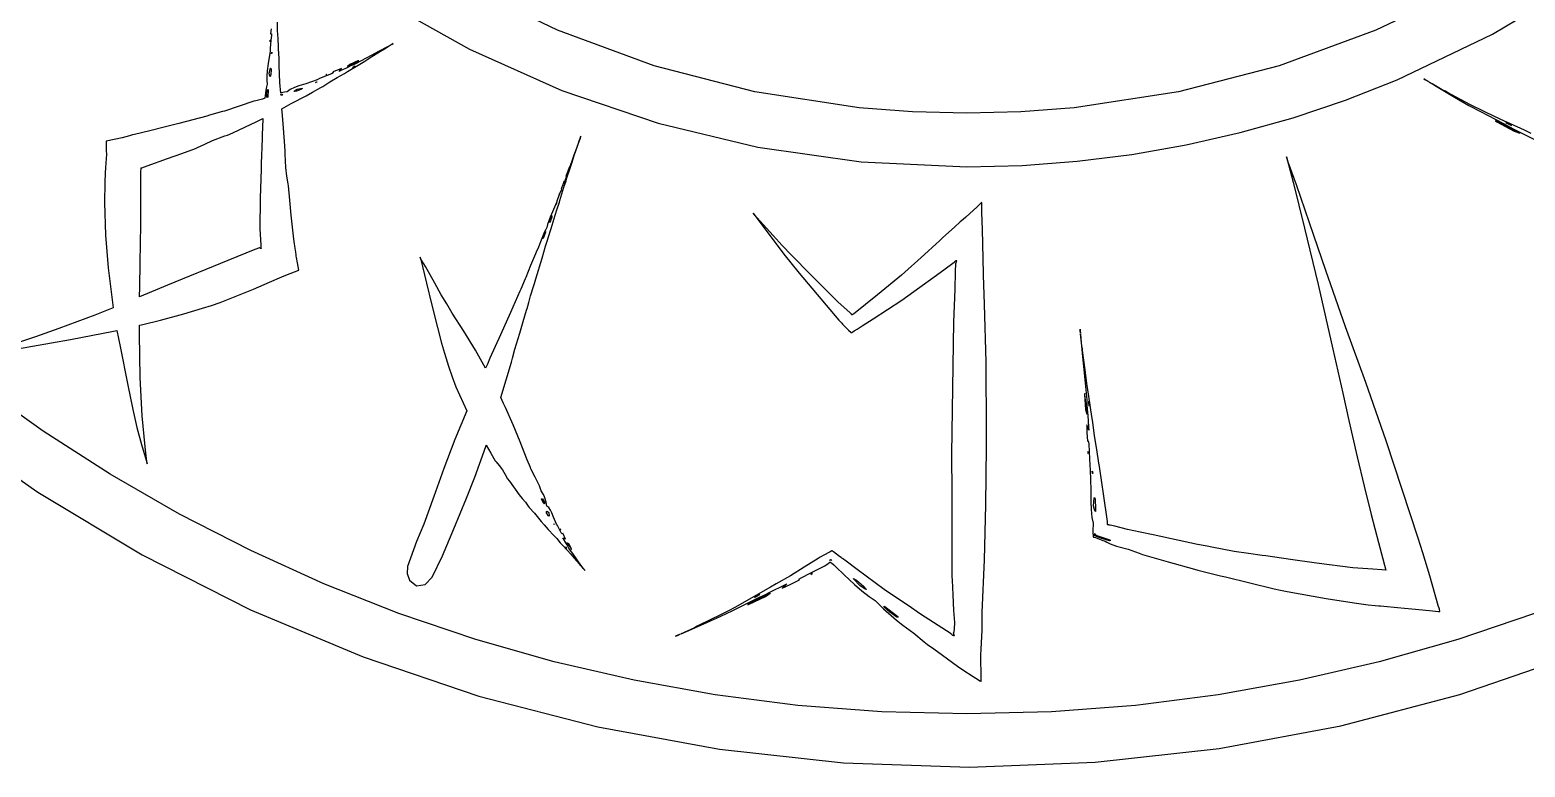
# Model space of a CAD drawing. Extents: x 0 to 792, y 0 to 189.
# Drawn here: x 344 to 426.7, y 0 to 40.8 of the extents above; entities that cross this region are included whole.
import ezdxf

# ---------------------------------------------------------------- set-up
doc = ezdxf.new("R2010")
doc.units = 0

msp = doc.modelspace()

# ---------------------------------------------------------------- linework, layer by layer
at = {"layer": 'Layer 1'}
for p, q in [((373.201909, 40.741836), (368.118768, 43.194168)), ((423.520633, 43.194168), (418.437475, 40.741836)), ((424.890847, 40.527727), (429.82572, 43.485493)), ((363.495937, 42.409344), (368.339676, 39.696246)), ((357.374173, 40.831617), (357.338331, 40.542551)), ((357.338331, 40.542551), (357.38586, 40.553513)), ((357.38586, 40.553513), (357.391445, 40.455429)), ((357.731401, 40.734095), (357.731401, 41.18867)), ((357.753922, 40.283149), (357.731401, 40.734095)), ((378.543026, 38.783181), (373.201909, 40.741836)), ((418.437475, 40.741836), (413.096331, 38.783181)), ((419.613, 38.0066), (424.890847, 40.527727)), ((357.305203, 40.191494), (357.298817, 40.160667)), ((357.298817, 40.160667), (357.299, 40.1296)), ((357.299, 40.1296), (357.309346, 40.170804)), ((357.309346, 40.170804), (357.305203, 40.191494)), ((357.360051, 40.189525), (357.309143, 39.733454)), ((357.309143, 39.733454), (357.309392, 39.583936)), ((357.391445, 40.455429), (357.360051, 40.189525)), ((357.78, 39.82742), (357.753922, 40.283149)), ((357.784885, 39.712838), (357.78, 39.82742)), ((357.808005, 39.184493), (357.784885, 39.712838)), ((363.833361, 39.854898), (363.302, 39.5658)), ((363.55293, 39.670672), (363.629441, 39.7273)), ((363.629441, 39.7273), (363.890316, 39.880445)), ((363.970083, 39.929405), (363.833361, 39.854898)), ((363.890316, 39.880445), (363.970083, 39.929405)), ((364.064, 39.9833), (363.991043, 39.941181)), ((363.991043, 39.941181), (364.056973, 39.978519)), ((364.056973, 39.978519), (364.113064, 40.011243)), ((364.113064, 40.011243), (364.064, 39.9833)), ((364.064, 39.9833), (364.064, 39.9833)), ((368.339676, 39.696246), (373.436266, 37.422572)), ((357.213891, 38.90673), (357.157872, 38.498809)), ((357.309392, 39.583936), (357.213891, 38.90673)), ((357.397003, 39.467232), (357.401518, 39.541084)), ((357.405235, 39.460885), (357.397003, 39.467232)), ((357.401518, 39.541084), (357.410677, 39.535891)), ((357.410677, 39.535891), (357.405235, 39.460885)), ((357.821585, 38.797589), (357.808005, 39.184493)), ((361.598548, 38.736242), (362.005594, 38.946015)), ((361.725, 38.8551), (361.598548, 38.736242)), ((362.168984, 39.048865), (361.725, 38.8551)), ((361.725, 38.8551), (361.725, 38.8551)), ((362.037699, 38.883813), (361.885316, 38.819768)), ((362.005594, 38.946015), (362.174391, 39.028424)), ((362.629276, 39.201728), (362.037699, 38.883813)), ((362.210721, 39.055706), (362.168984, 39.048865)), ((362.174391, 39.028424), (362.210721, 39.055706)), ((362.174665, 38.817163), (362.542084, 39.043914)), ((362.542084, 39.043914), (362.938888, 39.290364)), ((362.930314, 39.363529), (362.629276, 39.201728)), ((363.302, 39.5658), (362.930314, 39.363529)), ((362.938888, 39.290364), (363.499872, 39.635973)), ((363.302, 39.5658), (363.302, 39.5658)), ((363.499872, 39.635973), (363.55293, 39.670672)), ((357.133, 38.232411), (357.128981, 37.969722)), ((357.157872, 38.498809), (357.133, 38.232411)), ((357.271143, 38.3676), (357.343719, 38.644877)), ((357.295414, 38.204233), (357.271143, 38.3676)), ((357.325262, 38.177938), (357.295414, 38.204233)), ((357.35577, 38.303389), (357.325262, 38.177938)), ((357.343719, 38.644877), (357.358677, 38.656744)), ((357.375221, 38.56476), (357.35577, 38.303389)), ((357.358677, 38.656744), (357.376339, 38.607536)), ((357.376, 38.5647), (357.375221, 38.56476)), ((357.376339, 38.607536), (357.376, 38.5647)), ((357.85031, 37.862889), (357.821585, 38.797589)), ((360.048988, 38.078934), (359.915243, 38.00846)), ((360.46607, 38.244525), (360.048988, 38.078934)), ((360.428923, 38.293069), (360.401265, 38.277987)), ((360.401265, 38.277987), (360.44, 38.2873)), ((360.457709, 38.301476), (360.428923, 38.293069)), ((360.44, 38.2873), (360.457709, 38.301476)), ((360.44, 38.2873), (360.44, 38.2873)), ((360.708925, 38.341375), (360.46607, 38.244525)), ((360.625103, 37.887324), (361.02095, 38.129984)), ((360.795152, 38.394952), (360.708925, 38.341375)), ((361.04009, 38.543809), (360.776472, 38.437976)), ((360.776472, 38.437976), (360.795152, 38.394952)), ((361.02095, 38.129984), (361.423235, 38.355993)), ((361.266469, 38.632334), (361.04009, 38.543809)), ((361.129591, 38.472924), (361.266469, 38.632334)), ((361.229461, 38.514634), (361.129591, 38.472924)), ((361.569795, 38.672805), (361.229461, 38.514634)), ((361.423235, 38.355993), (361.587313, 38.456636)), ((361.766182, 38.772951), (361.569795, 38.672805)), ((361.587313, 38.456636), (362.174665, 38.817163)), ((361.885316, 38.819768), (361.766182, 38.772951)), ((361.874721, 38.688789), (361.982727, 38.75646)), ((361.999997, 38.752503), (361.874721, 38.688789)), ((361.982727, 38.75646), (362.023695, 38.769978)), ((362, 38.7525), (361.999997, 38.752503)), ((362.023695, 38.769978), (362, 38.7525)), ((384.112656, 37.347666), (378.543026, 38.783181)), ((413.096331, 38.783181), (407.526663, 37.347666)), ((421.085, 38.0616), (421.187506, 37.999367)), ((421.202836, 37.990878), (421.085, 38.0616)), ((421.085, 38.0616), (421.085, 38.0616)), ((357.081918, 37.434454), (357.016443, 36.993059)), ((357.119349, 37.620323), (357.081918, 37.434454)), ((357.158965, 37.769596), (357.119349, 37.620323)), ((357.128981, 37.969722), (357.158965, 37.769596)), ((357.132886, 37.029755), (357.134297, 37.240516)), ((357.134297, 37.240516), (357.163526, 37.458448)), ((357.163526, 37.458448), (357.195508, 37.482928)), ((357.205987, 37.455316), (357.181899, 37.0497)), ((357.195508, 37.482928), (357.205987, 37.455316)), ((357.905699, 37.269757), (357.85031, 37.862889)), ((357.929882, 37.279564), (357.905699, 37.269757)), ((357.91455, 37.192374), (357.968427, 37.208117)), ((357.920412, 37.143166), (357.91455, 37.192374)), ((358.106488, 37.321189), (357.929882, 37.279564)), ((357.968427, 37.208117), (357.997182, 37.186439)), ((358.250009, 37.345424), (358.106488, 37.321189)), ((358.425421, 37.461982), (358.250009, 37.345424)), ((358.664, 37.572759), (358.425421, 37.461982)), ((358.653492, 37.355493), (358.671193, 37.397118)), ((358.772926, 37.379809), (358.653492, 37.355493)), ((358.909728, 37.665653), (358.664, 37.572759)), ((358.671193, 37.397118), (358.813879, 37.493471)), ((359.012606, 37.476081), (358.772926, 37.379809)), ((358.813879, 37.493471), (359.078485, 37.54367)), ((359.288555, 37.792752), (358.909728, 37.665653)), ((359.051338, 37.493968), (359.012606, 37.476081)), ((359.052, 37.4939), (359.051338, 37.493968)), ((359.092148, 37.53386), (359.052, 37.4939)), ((359.078485, 37.54367), (359.092148, 37.53386)), ((359.915243, 38.00846), (359.288555, 37.792752)), ((359.312114, 37.126622), (359.65599, 37.315872)), ((359.65599, 37.315872), (360.123383, 37.58433)), ((359.891857, 37.883259), (359.823608, 37.853835)), ((359.823608, 37.853835), (359.8277, 37.865123)), ((359.8277, 37.865123), (359.894761, 37.894963)), ((359.892, 37.8832), (359.891857, 37.883259)), ((359.894761, 37.894963), (359.892, 37.8832)), ((360.123383, 37.58433), (360.224599, 37.643264)), ((360.224599, 37.643264), (360.625103, 37.887324)), ((373.436266, 37.422572), (378.759165, 35.612344)), ((389.881335, 36.464752), (384.112656, 37.347666)), ((407.526663, 37.347666), (401.757932, 36.464752)), ((416.764415, 36.886383), (419.613, 38.0066)), ((419.613, 38.0066), (419.613, 38.0066)), ((421.187506, 37.999367), (421.340414, 37.907546)), ((421.340414, 37.907546), (421.202836, 37.990878)), ((421.55506, 37.782444), (421.384409, 37.881024)), ((421.384409, 37.881024), (421.669106, 37.707353)), ((422.109841, 37.459018), (421.55506, 37.782444)), ((421.669106, 37.707353), (422.786306, 37.042842)), ((422.283306, 37.371154), (422.109841, 37.459018)), ((422.400041, 37.308015), (422.283306, 37.371154)), ((423.625931, 36.643176), (422.400041, 37.308015)), ((355.612846, 36.555381), (354.79666, 36.28206)), ((356.419036, 36.819391), (355.612846, 36.555381)), ((356.52932, 36.849803), (356.419036, 36.819391)), ((356.889023, 36.936186), (356.52932, 36.849803)), ((357.016443, 36.993059), (356.889023, 36.936186)), ((357.181899, 37.0497), (357.132886, 37.029755)), ((357.974288, 37.164265), (357.920412, 37.143166)), ((357.964298, 36.404159), (358.473232, 36.687792)), ((357.97482, 36.233539), (357.964298, 36.404159)), ((357.975, 37.1642), (357.974288, 37.164265)), ((357.997182, 37.186439), (357.975, 37.1642)), ((358.473232, 36.687792), (359.312114, 37.126622)), ((392.83111, 36.239727), (389.881335, 36.464752)), ((401.757932, 36.464752), (398.808125, 36.239727)), ((413.86868, 35.912375), (416.764415, 36.886383)), ((422.786306, 37.042842), (423.578534, 36.588103)), ((423.578534, 36.588103), (424.214239, 36.246863)), ((424.49397, 36.213823), (423.625931, 36.643176)), ((352.276381, 35.597519), (351.466235, 35.393599)), ((353.815761, 36.002062), (352.276381, 35.597519)), ((353.965838, 36.054485), (353.815761, 36.002062)), ((354.684697, 36.259971), (353.965838, 36.054485)), ((354.79666, 36.28206), (354.684697, 36.259971)), ((355.250301, 35.083449), (356.580981, 35.702791)), ((356.580981, 35.702791), (356.916896, 35.873163)), ((356.914638, 35.82643), (356.878, 34.9674)), ((356.916896, 35.873163), (356.914638, 35.82643)), ((358.011754, 35.808143), (357.97482, 36.233539)), ((358.127883, 34.361333), (358.011754, 35.808143)), ((378.759165, 35.612344), (384.281831, 34.289581)), ((395.8196, 36.1639), (392.83111, 36.239727)), ((398.808125, 36.239727), (395.8196, 36.1639)), ((410.931442, 35.085715), (413.86868, 35.912375)), ((424.214239, 36.246863), (425.493579, 35.590432)), ((425.305923, 35.824447), (424.49397, 36.213823)), ((425.136, 35.6969), (425.049807, 35.732508)), ((425.049807, 35.732508), (425.128891, 35.677037)), ((425.128891, 35.677037), (426.074267, 35.165752)), ((425.50135, 35.506417), (425.136, 35.6969)), ((425.136, 35.6969), (425.136, 35.6969)), ((426.649043, 35.214252), (425.305923, 35.824447)), ((425.493579, 35.590432), (425.816252, 35.413547)), ((425.6953, 35.58873), (425.611556, 35.638599)), ((425.611556, 35.638599), (425.668001, 35.615519)), ((425.668001, 35.615519), (425.94295, 35.476962)), ((425.696, 35.5887), (425.6953, 35.58873)), ((425.94295, 35.476962), (425.696, 35.5887)), ((349.137271, 34.803187), (348.702725, 34.70601)), ((349.549233, 34.914298), (349.137271, 34.803187)), ((349.65144, 34.942156), (349.549233, 34.914298)), ((349.712445, 34.957983), (349.65144, 34.942156)), ((349.817793, 34.984772), (349.712445, 34.957983)), ((350.65755, 35.195284), (349.817793, 34.984772)), ((351.466235, 35.393599), (350.65755, 35.195284)), ((354.132143, 34.646513), (354.816568, 34.907142)), ((354.816568, 34.907142), (354.960256, 34.954866)), ((354.960256, 34.954866), (355.250301, 35.083449)), ((356.87776, 34.96747), (356.861956, 34.099287)), ((356.878, 34.9674), (356.87776, 34.96747)), ((374.445039, 34.764362), (374.400982, 34.641878)), ((374.419921, 34.691334), (374.445039, 34.764362)), ((374.475196, 34.849909), (374.451991, 34.784134)), ((374.451991, 34.784134), (374.473011, 34.843313)), ((374.473011, 34.843313), (374.491, 34.8945)), ((374.491, 34.8945), (374.475196, 34.849909)), ((374.491, 34.8945), (374.491, 34.8945)), ((407.958346, 34.407543), (410.931442, 35.085715)), ((426.398362, 35.060825), (425.50135, 35.506417)), ((425.816252, 35.413547), (426.066865, 35.274248)), ((426.066865, 35.274248), (426.500587, 35.060355)), ((426.074267, 35.165752), (426.398362, 35.060825)), ((426.500587, 35.060355), (427.24466, 34.685982)), ((427.028197, 35.047673), (426.649043, 35.214252)), ((348.702725, 34.70601), (348.25426, 34.616083)), ((348.25426, 34.616083), (348.254313, 34.560282)), ((348.254313, 34.560282), (348.260214, 34.102493)), ((348.260214, 34.102493), (348.263697, 33.872527)), ((351.63916, 33.649346), (352.439542, 33.930157)), ((352.439542, 33.930157), (353.191311, 34.212297)), ((353.191311, 34.212297), (353.29899, 34.264471)), ((353.29899, 34.264471), (353.69799, 34.448198)), ((353.69799, 34.448198), (354.132143, 34.646513)), ((356.846397, 33.98282), (356.813778, 33.225994)), ((356.861956, 34.099287), (356.846397, 33.98282)), ((358.154722, 34.045727), (358.127883, 34.361333)), ((358.154135, 33.892088), (358.154722, 34.045727)), ((358.188476, 33.1557), (358.154135, 33.892088)), ((374.230558, 34.166283), (374.112567, 33.835101)), ((374.125188, 33.818616), (374.298055, 34.331631)), ((374.400982, 34.641878), (374.230558, 34.166283)), ((374.298055, 34.331631), (374.314345, 34.380921)), ((374.314345, 34.380921), (374.337165, 34.453949)), ((374.337165, 34.453949), (374.419921, 34.691334)), ((384.281831, 34.289581), (389.977723, 33.478306)), ((404.955037, 33.879), (407.958346, 34.407543)), ((348.220478, 33.138868), (348.201286, 32.868762)), ((348.252055, 33.653359), (348.220478, 33.138868)), ((348.263697, 33.872527), (348.252055, 33.653359)), ((350.134583, 33.135667), (350.1346, 33.13648)), ((350.136612, 33.135585), (350.134583, 33.135667)), ((350.1346, 33.138377), (350.134882, 33.13887)), ((350.1346, 33.13648), (350.1346, 33.138377)), ((350.134882, 33.13887), (350.135088, 33.138306)), ((350.135088, 33.138306), (350.136612, 33.135585)), ((350.173745, 33.13269), (350.217896, 33.148777)), ((350.178433, 33.131784), (350.173745, 33.13269)), ((350.177516, 32.892832), (350.178433, 33.131784)), ((350.217896, 33.148777), (350.52602, 33.259473)), ((350.52602, 33.259473), (351.63916, 33.649346)), ((356.817528, 33.066666), (356.757864, 31.458386)), ((356.813778, 33.225994), (356.817528, 33.066666)), ((358.246636, 32.683571), (358.188476, 33.1557)), ((373.858605, 33.186496), (373.712465, 32.800665)), ((373.721526, 32.580015), (373.895341, 33.122539)), ((373.809388, 33.034918), (373.863693, 33.184518)), ((374.01749, 33.568373), (373.832022, 33.040852)), ((373.874028, 33.21955), (373.858605, 33.186496)), ((373.863693, 33.184518), (373.874028, 33.21955)), ((373.895341, 33.122539), (374.005125, 33.456441)), ((374.005125, 33.456441), (374.125188, 33.818616)), ((374.112567, 33.835101), (374.01749, 33.568373)), ((389.977723, 33.478306), (395.8203, 33.20254)), ((395.8203, 33.20254), (398.880369, 33.275358)), ((398.880369, 33.275358), (401.927163, 33.501225)), ((401.927163, 33.501225), (404.955037, 33.879)), ((413.597626, 33.447441), (413.499077, 33.746713)), ((413.499077, 33.746713), (413.612326, 33.333282)), ((414.041525, 32.199691), (413.597626, 33.447441)), ((413.612326, 33.333282), (413.864148, 32.34995)), ((348.176838, 32.326331), (348.164298, 31.233621)), ((348.201286, 32.868762), (348.176838, 32.326331)), ((350.174188, 31.93258), (350.177516, 32.892832)), ((358.30824, 32.254136), (358.246636, 32.683571)), ((358.329226, 32.139893), (358.30824, 32.254136)), ((373.567018, 32.398017), (373.491803, 32.20605)), ((373.539168, 32.249735), (373.567018, 32.398017)), ((373.571706, 32.335291), (373.539168, 32.249735)), ((373.554315, 32.065518), (373.673647, 32.428848)), ((373.680404, 32.632434), (373.571706, 32.335291)), ((373.673647, 32.428848), (373.721526, 32.580015)), ((373.742109, 32.807093), (373.680404, 32.632434)), ((373.681, 32.672), (373.809388, 33.034918)), ((373.712465, 32.800665), (373.681, 32.672)), ((373.681, 32.672), (373.681, 32.672)), ((373.781786, 32.909054), (373.742109, 32.807093)), ((373.832022, 33.040852), (373.781786, 32.909054)), ((373.83686, 32.97374), (373.797564, 32.862053)), ((373.797564, 32.862053), (373.829514, 32.9622)), ((373.829514, 32.9622), (373.843484, 32.996572)), ((373.843484, 32.996572), (373.83686, 32.97374)), ((413.864148, 32.34995), (414.500581, 29.80565)), ((350.173581, 30.965487), (350.174188, 31.93258)), ((356.757864, 31.458386), (356.755586, 29.752916)), ((358.404966, 31.355124), (358.329226, 32.139893)), ((373.315372, 31.698478), (373.17931, 31.347346)), ((373.283197, 31.661866), (373.297, 31.6926)), ((373.291522, 31.686419), (373.283197, 31.661866)), ((373.301516, 31.709745), (373.291522, 31.686419)), ((373.297, 31.6926), (373.301516, 31.709745)), ((373.394862, 31.903797), (373.315372, 31.698478)), ((373.330584, 31.337044), (373.442197, 31.702682)), ((373.419816, 31.982678), (373.394862, 31.903797)), ((373.491803, 32.20605), (373.404918, 31.982347)), ((373.404918, 31.982347), (373.419816, 31.982678)), ((373.442197, 31.702682), (373.554315, 32.065518)), ((415.014062, 29.409521), (414.041525, 32.199691)), ((348.164298, 31.233621), (348.222089, 29.424721)), ((350.175074, 29.991539), (350.173581, 30.965487)), ((358.481166, 30.523949), (358.404966, 31.355124)), ((372.929983, 30.716052), (372.803327, 30.408359)), ((373.139138, 31.229642), (372.929983, 30.716052)), ((373.076291, 30.5198), (373.171986, 30.825514)), ((373.131808, 31.122223), (373.152774, 31.17959)), ((373.132372, 31.115794), (373.131808, 31.122223)), ((373.153875, 31.173821), (373.132372, 31.115794)), ((373.17931, 31.347346), (373.139138, 31.229642)), ((373.152774, 31.17959), (373.153875, 31.173821)), ((373.171986, 30.825514), (373.302178, 31.245635)), ((373.302178, 31.245635), (373.330584, 31.337044)), ((384.217749, 30.399764), (384.013638, 30.641503)), ((384.013638, 30.641503), (384.274964, 30.293434)), ((396.39691, 30.986535), (395.776775, 30.419286)), ((396.550933, 31.12913), (396.39691, 30.986535)), ((396.627774, 31.200428), (396.550933, 31.12913)), ((396.646965, 31.218233), (396.627774, 31.200428)), ((396.649355, 31.220457), (396.646965, 31.218233)), ((396.649654, 31.217243), (396.649355, 31.220457)), ((396.649849, 31.209989), (396.649654, 31.217243)), ((396.650253, 31.195483), (396.649849, 31.209989)), ((396.651847, 31.13721), (396.650253, 31.195483)), ((396.664547, 30.669941), (396.651847, 31.13721)), ((396.689205, 29.729388), (396.664547, 30.669941)), ((350.152316, 28.963289), (350.175074, 29.991539)), ((358.610305, 29.370989), (358.481166, 30.523949)), ((372.605859, 29.843418), (372.552985, 29.735609)), ((372.651015, 30.003486), (372.605859, 29.843418)), ((372.72358, 30.206006), (372.651015, 30.003486)), ((372.690739, 29.266206), (372.843492, 29.784329)), ((372.803327, 30.408359), (372.72358, 30.206006)), ((372.764747, 30.154634), (372.801, 30.2858)), ((372.766694, 30.128836), (372.764747, 30.154634)), ((372.809361, 30.220493), (372.766694, 30.128836)), ((372.801, 30.2858), (372.801354, 30.285855)), ((372.801354, 30.285855), (372.89705, 30.488375)), ((372.884872, 30.420207), (372.809361, 30.220493)), ((372.843492, 29.784329), (373.076291, 30.5198)), ((372.896595, 30.453343), (372.884872, 30.420207)), ((372.904571, 30.494886), (372.896595, 30.453343)), ((372.89705, 30.488375), (372.904571, 30.494886)), ((385.11298, 29.40621), (384.217749, 30.399764)), ((384.274964, 30.293434), (384.892121, 29.452204)), ((395.144758, 29.860362), (394.50316, 29.283881)), ((395.463889, 30.150334), (395.144758, 29.860362)), ((395.620867, 30.286419), (395.463889, 30.150334)), ((395.776775, 30.419286), (395.620867, 30.286419)), ((414.500581, 29.80565), (415.251556, 26.6913)), ((348.222089, 29.424721), (348.358936, 27.609061)), ((350.137993, 27.885659), (350.152316, 28.963289)), ((356.755586, 29.752916), (356.793748, 28.884979)), ((358.653648, 29.051923), (358.610305, 29.370989)), ((358.665919, 28.967519), (358.653648, 29.051923)), ((358.686383, 28.806049), (358.665919, 28.967519)), ((372.255018, 29.059984), (372.146413, 28.763335)), ((372.326728, 29.231428), (372.255018, 29.059984)), ((372.490569, 29.599445), (372.326728, 29.231428)), ((372.388, 29.2546), (372.388218, 29.254715)), ((372.391, 29.228737), (372.388, 29.2546)), ((372.388218, 29.254715), (372.454489, 29.440982)), ((372.401725, 29.243161), (372.391, 29.228737)), ((372.535555, 29.592642), (372.401725, 29.243161)), ((372.454489, 29.440982), (372.522954, 29.602946)), ((372.552985, 29.735609), (372.490569, 29.599445)), ((372.522954, 29.602946), (372.539675, 29.615804)), ((372.539675, 29.615804), (372.535555, 29.592642)), ((372.546639, 28.815503), (372.655512, 29.14364)), ((372.655512, 29.14364), (372.690739, 29.266206)), ((384.892121, 29.452204), (385.712013, 28.362214)), ((385.620802, 28.848029), (385.11298, 29.40621)), ((394.133607, 28.944371), (393.485941, 28.348191)), ((394.293926, 29.093065), (394.133607, 28.944371)), ((394.373826, 29.167414), (394.293926, 29.093065)), ((394.393762, 29.185958), (394.373826, 29.167414)), ((394.422693, 29.212171), (394.393762, 29.185958)), ((394.50316, 29.283881), (394.422693, 29.212171)), ((396.728468, 28.125238), (396.689205, 29.729388)), ((415.679623, 27.459841), (415.014062, 29.409521)), ((355.97264, 28.417137), (354.978005, 28.015479)), ((356.476926, 28.618996), (355.97264, 28.417137)), ((356.729901, 28.715104), (356.476926, 28.618996)), ((356.745725, 28.721031), (356.729901, 28.715104)), ((356.749569, 28.719876), (356.745725, 28.721031)), ((356.753266, 28.715177), (356.749569, 28.719876)), ((356.761109, 28.705864), (356.753266, 28.715177)), ((356.778686, 28.687401), (356.761109, 28.705864)), ((356.793181, 28.675282), (356.778686, 28.687401)), ((356.801456, 28.676849), (356.793181, 28.675282)), ((356.793748, 28.884979), (356.799982, 28.776177)), ((356.799982, 28.776177), (356.801569, 28.748976)), ((356.818702, 28.681054), (356.801456, 28.676849)), ((356.801569, 28.748976), (356.803403, 28.730183)), ((356.803403, 28.730183), (356.807978, 28.725569)), ((356.807978, 28.725569), (356.82643, 28.709084)), ((356.821454, 28.681299), (356.818702, 28.681054)), ((356.828069, 28.693999), (356.821454, 28.681299)), ((356.82643, 28.709084), (356.828069, 28.693999)), ((358.72809, 28.480881), (358.686383, 28.806049)), ((358.747129, 28.33771), (358.72809, 28.480881)), ((358.757083, 28.265744), (358.747129, 28.33771)), ((358.771775, 28.190901), (358.757083, 28.265744)), ((358.828443, 27.890874), (358.771775, 28.190901)), ((365.653665, 28.096451), (365.603358, 28.195692)), ((365.603358, 28.195692), (365.648145, 28.049885)), ((371.981737, 28.393412), (371.717422, 27.742995)), ((372.019622, 28.480946), (371.981737, 28.393412)), ((372.005949, 27.000341), (372.347601, 28.140031)), ((372.146413, 28.763335), (372.019622, 28.480946)), ((372.347601, 28.140031), (372.448089, 28.478632)), ((372.448089, 28.478632), (372.546639, 28.815503)), ((386.140779, 28.313667), (385.620802, 28.848029)), ((385.712013, 28.362214), (386.564041, 27.312444)), ((387.198329, 27.235047), (386.140779, 28.313667)), ((393.485941, 28.348191), (392.210461, 27.204381)), ((396.737174, 27.803451), (396.728468, 28.125238)), ((348.358936, 27.609061), (348.642736, 25.401301)), ((350.104973, 26.552019), (350.137993, 27.885659)), ((354.978005, 28.015479), (351.633985, 26.654719)), ((358.182445, 27.210539), (358.422808, 27.301866)), ((358.422808, 27.301866), (358.90105, 27.485674)), ((358.90105, 27.485674), (358.828443, 27.890874)), ((365.648145, 28.049885), (365.737556, 27.696117)), ((365.898634, 27.693641), (365.653665, 28.096451)), ((365.737556, 27.696117), (365.965893, 26.774098)), ((366.423796, 26.776002), (365.898634, 27.693641)), ((371.717422, 27.742995), (371.454289, 27.087393)), ((386.564041, 27.312444), (388.752411, 24.725284)), ((392.242534, 25.82465), (394.348894, 27.34943)), ((394.348894, 27.34943), (394.977786, 27.81933)), ((394.977786, 27.81933), (395.133468, 27.937034)), ((395.133468, 27.937034), (395.152888, 27.951785)), ((395.152888, 27.951785), (395.156689, 27.955248)), ((395.156689, 27.955248), (395.161905, 27.960523)), ((395.189551, 27.3847), (395.15722, 26.438046)), ((395.161905, 27.960523), (395.172, 27.970827)), ((395.172, 27.970827), (395.207701, 28.008907)), ((395.206262, 27.857986), (395.189551, 27.3847)), ((395.206826, 27.872823), (395.206262, 27.857986)), ((395.207281, 27.875707), (395.206826, 27.872823)), ((395.208127, 27.876449), (395.207281, 27.875707)), ((395.207701, 28.008907), (395.244237, 28.023992)), ((395.209857, 27.878097), (395.208127, 27.876449)), ((395.213393, 27.881642), (395.209857, 27.878097)), ((395.220884, 27.890461), (395.213393, 27.881642)), ((395.263395, 28.005362), (395.220884, 27.890461)), ((395.244237, 28.023992), (395.257784, 28.020117)), ((395.257784, 28.020117), (395.263429, 28.017151)), ((395.265969, 28.0155), (395.263395, 28.005362)), ((395.263429, 28.017151), (395.265969, 28.0155)), ((396.74423, 27.603158), (396.737174, 27.803451)), ((396.757189, 27.20249), (396.74423, 27.603158)), ((416.765923, 24.361231), (415.679623, 27.459841)), ((351.633985, 26.654719), (350.098925, 26.004305)), ((350.098925, 26.004305), (350.104973, 26.552019)), ((356.39033, 26.432936), (357.287051, 26.81415)), ((357.287051, 26.81415), (357.957342, 27.110633)), ((357.957342, 27.110633), (358.182445, 27.210539)), ((365.965893, 26.774098), (366.243015, 25.634238)), ((366.777138, 26.122864), (366.423796, 26.776002)), ((371.413623, 27.002991), (371.172888, 26.442004)), ((371.454289, 27.087393), (371.413623, 27.002991)), ((371.709518, 26.070422), (371.891596, 26.636599)), ((371.891596, 26.636599), (371.932634, 26.753312)), ((371.932634, 26.753312), (372.005949, 27.000341)), ((388.719809, 25.714307), (387.198329, 27.235047)), ((392.210461, 27.204381), (390.896511, 26.122301)), ((396.806666, 25.59965), (396.757189, 27.20249)), ((415.251556, 26.6913), (416.066246, 23.12592)), ((354.066703, 25.536893), (354.558596, 25.707428)), ((354.558596, 25.707428), (355.480923, 26.063835)), ((355.480923, 26.063835), (356.39033, 26.432936)), ((366.243015, 25.634238), (366.558508, 24.326228)), ((367.076979, 25.616445), (366.777138, 26.122864)), ((371.125946, 26.322158), (370.601775, 25.147438)), ((371.172888, 26.442004), (371.125946, 26.322158)), ((371.517748, 25.360905), (371.607972, 25.700745)), ((371.607972, 25.700745), (371.709518, 26.070422)), ((389.351072, 25.145407), (388.719809, 25.714307)), ((390.896511, 26.122301), (389.553261, 25.059431)), ((390.649194, 24.79359), (392.242534, 25.82465)), ((395.15722, 26.438046), (395.090836, 24.619406)), ((347.634636, 25.002118), (345.627436, 24.253451)), ((348.642736, 25.401301), (347.634636, 25.002118)), ((351.259636, 24.72995), (352.549066, 25.074241)), ((352.549066, 25.074241), (353.576306, 25.386796)), ((353.576306, 25.386796), (354.066703, 25.536893)), ((367.38321, 25.117279), (367.076979, 25.616445)), ((368.018449, 24.120101), (367.38321, 25.117279)), ((370.601775, 25.147438), (370.046323, 23.911398)), ((371.308574, 24.652545), (371.494699, 25.26826)), ((371.494699, 25.26826), (371.517748, 25.360905)), ((389.430006, 25.074934), (389.351072, 25.145407)), ((389.444781, 25.052102), (389.430006, 25.074934)), ((389.459772, 25.030754), (389.444781, 25.052102)), ((389.478534, 25.019051), (389.459772, 25.030754)), ((389.487817, 25.013282), (389.478534, 25.019051)), ((389.492423, 25.01048), (389.487817, 25.013282)), ((389.49472, 25.009069), (389.492423, 25.01048)), ((389.497088, 25.011541), (389.49472, 25.009069)), ((389.515819, 25.031076), (389.497088, 25.011541)), ((389.553261, 25.059431), (389.515819, 25.031076)), ((396.887, 22.3934), (396.806666, 25.59965)), ((345.627436, 24.253451), (344.343206, 23.810331)), ((346.286161, 23.662293), (348.659671, 24.115302)), ((348.659671, 24.115302), (348.849093, 24.157585)), ((348.849093, 24.157585), (349.018344, 23.269043)), ((350.093447, 24.443935), (350.277924, 24.48762)), ((350.095908, 23.948808), (350.093447, 24.443935)), ((350.277924, 24.48762), (351.259636, 24.72995)), ((366.558508, 24.326228), (366.79442, 23.442309)), ((368.669597, 23.062501), (368.018449, 24.120101)), ((370.845961, 23.111125), (371.10998, 24.006333)), ((371.10998, 24.006333), (371.308574, 24.652545)), ((388.752411, 24.725284), (388.914539, 24.548068)), ((388.914539, 24.548068), (388.955195, 24.503726)), ((388.955195, 24.503726), (389.017056, 24.438608)), ((389.017056, 24.438608), (389.153872, 24.296086)), ((389.153872, 24.296086), (389.294303, 24.167915)), ((389.294303, 24.167915), (389.437107, 24.045995)), ((389.437107, 24.045995), (389.446093, 24.03833)), ((389.446093, 24.03833), (389.450574, 24.034455)), ((389.450574, 24.034455), (389.45557, 24.036597)), ((389.45557, 24.036597), (389.475867, 24.049043)), ((389.475867, 24.049043), (389.516507, 24.073938)), ((389.516507, 24.073938), (389.59786, 24.123804)), ((389.59786, 24.123804), (389.761783, 24.227083)), ((389.761783, 24.227083), (389.927478, 24.335801)), ((389.927478, 24.335801), (389.987947, 24.374542)), ((389.987947, 24.374542), (390.039114, 24.406687)), ((390.039114, 24.406687), (390.243302, 24.5356)), ((390.243302, 24.5356), (390.649194, 24.79359)), ((395.090836, 24.619406), (394.979118, 17.330456)), ((402.086, 24.2329), (402.095107, 24.139019)), ((402.097128, 24.125255), (402.086, 24.2329)), ((402.086, 24.2329), (402.086, 24.2329)), ((402.095107, 24.139019), (402.109182, 23.999968)), ((402.109182, 23.999968), (402.097128, 24.125255)), ((417.874633, 21.272841), (416.765923, 24.361231)), ((342.423031, 22.978661), (344.174501, 23.27951)), ((344.343206, 23.810331), (342.491526, 23.167333)), ((344.174501, 23.27951), (346.286161, 23.662293)), ((349.018344, 23.269043), (349.44442, 21.133163)), ((350.138439, 21.561448), (350.095908, 23.948808)), ((366.79442, 23.442309), (366.948231, 22.897725)), ((370.046323, 23.911398), (369.467616, 22.618148)), ((402.132105, 23.805286), (402.1136, 23.959337)), ((402.1136, 23.959337), (402.136155, 23.699617)), ((402.186351, 23.305953), (402.132105, 23.805286)), ((402.136155, 23.699617), (402.225749, 22.694687)), ((402.213882, 23.154705), (402.186351, 23.305953)), ((402.228656, 23.05192), (402.213882, 23.154705)), ((366.948231, 22.897725), (367.168861, 22.173543)), ((369.216117, 22.06755), (368.669597, 23.062501)), ((369.467616, 22.618148), (369.324033, 22.294135)), ((370.076811, 20.439979), (370.653238, 22.395509)), ((370.653238, 22.395509), (370.711093, 22.613441)), ((370.711093, 22.613441), (370.845961, 23.111125)), ((396.905444, 18.531995), (396.887, 22.3934)), ((396.887, 22.3934), (396.887, 22.3934)), ((402.225749, 22.694687), (402.290866, 21.995558)), ((402.366552, 21.97792), (402.228656, 23.05192)), ((416.066246, 23.12592), (416.613827, 20.68218)), ((350.247221, 19.444278), (350.138439, 21.561448)), ((367.168861, 22.173543), (367.375676, 21.592281)), ((367.375676, 21.592281), (367.579782, 21.032615)), ((369.324033, 22.294135), (369.216117, 22.06755)), ((402.290866, 21.995558), (402.34297, 21.432429)), ((402.469281, 21.221506), (402.366552, 21.97792)), ((344.772754, 18.586494), (341.189871, 21.13622)), ((349.44442, 21.133163), (349.724757, 19.778343)), ((367.579782, 21.032615), (368.182473, 19.707635)), ((402.340849, 20.678818), (402.333825, 20.605706)), ((402.355852, 20.606778), (402.340849, 20.678818)), ((402.34297, 21.432429), (402.455159, 20.320929)), ((402.566069, 20.524847), (402.469281, 21.221506)), ((416.613827, 20.68218), (416.950349, 19.17743)), ((419.013143, 18.056941), (417.874633, 21.272841)), ((370.209122, 20.125112), (370.076811, 20.439979)), ((370.321477, 19.889953), (370.209122, 20.125112)), ((370.751468, 18.932997), (370.321477, 19.889953)), ((402.333825, 20.605706), (402.380053, 19.783435)), ((402.382, 20.2901), (402.355852, 20.606778)), ((402.457635, 19.524866), (402.382, 20.2901)), ((402.382, 20.2901), (402.382, 20.2901)), ((402.455159, 20.320929), (402.468884, 20.039779)), ((402.468884, 20.039779), (402.476631, 19.821432)), ((402.5639, 20.17818), (402.563807, 20.25228)), ((402.563807, 20.25228), (402.573524, 20.205544)), ((402.564, 20.1781), (402.5639, 20.17818)), ((402.596293, 19.969973), (402.564, 20.1781)), ((402.735854, 19.396697), (402.566069, 20.524847)), ((402.573524, 20.205544), (402.596293, 19.969973)), ((338.973235, 19.063075), (344.47577, 15.210988)), ((349.724757, 19.778343), (349.945153, 18.799462)), ((350.403343, 17.724888), (350.247221, 19.444278)), ((368.182473, 19.707635), (367.517962, 18.125655)), ((402.380053, 19.783435), (402.457635, 19.524866)), ((402.476631, 19.821432), (402.512662, 19.45324)), ((402.512662, 19.45324), (402.560798, 18.823349)), ((402.784363, 19.082906), (402.735854, 19.396697)), ((402.884385, 18.324511), (402.784363, 19.082906)), ((416.950349, 19.17743), (417.404594, 17.17219)), ((348.48009, 16.207501), (344.772754, 18.586494)), ((349.945153, 18.799462), (350.211116, 17.842343)), ((371.136478, 17.997713), (370.751468, 18.932997)), ((396.906485, 17.730326), (396.905444, 18.531995)), ((402.57041, 18.640859), (402.453635, 18.931325)), ((402.453635, 18.931325), (402.468833, 18.520108)), ((402.468833, 18.520108), (402.489912, 18.041459)), ((402.560798, 18.823349), (402.57041, 18.640859)), ((403.006426, 17.573456), (402.884385, 18.324511)), ((350.211116, 17.842343), (350.466925, 16.981329)), ((350.477525, 17.057326), (350.403343, 17.724888)), ((367.517962, 18.125655), (366.913375, 16.531475)), ((368.892516, 16.771757), (369.236641, 17.740583)), ((369.236641, 17.740583), (369.258606, 17.807675)), ((369.258606, 17.807675), (369.25873, 17.807427)), ((369.25873, 17.807427), (369.510633, 17.368515)), ((369.510633, 17.368515), (369.763058, 16.955153)), ((371.485496, 17.091859), (371.136478, 17.997713)), ((396.874671, 14.525386), (396.906485, 17.730326)), ((402.489912, 18.041459), (402.540148, 18.055471)), ((402.524835, 17.46079), (402.524, 17.4101)), ((402.524, 17.4101), (402.530491, 17.358583)), ((402.533644, 17.426091), (402.524835, 17.46079)), ((402.530491, 17.358583), (402.533644, 17.426091)), ((402.540148, 18.055471), (402.566761, 17.891692)), ((402.566761, 17.891692), (402.586616, 17.452778)), ((402.586616, 17.452778), (402.621377, 16.701887)), ((403.13145, 16.817533), (403.006426, 17.573456)), ((420.773303, 12.672771), (419.013143, 18.056941)), ((350.466925, 16.981329), (350.519454, 16.775143)), ((350.519454, 16.775143), (350.477525, 17.057326)), ((366.913375, 16.531475), (366.367391, 14.984765)), ((368.624653, 16.04856), (368.892516, 16.771757)), ((369.763058, 16.955153), (369.810381, 16.898855)), ((369.810381, 16.898855), (369.976528, 16.686446)), ((369.976528, 16.686446), (370.155392, 16.452854)), ((371.531695, 17.006219), (371.485496, 17.091859)), ((371.708908, 16.581565), (371.531695, 17.006219)), ((371.727033, 16.51274), (371.708908, 16.581565)), ((394.979118, 17.330456), (394.986021, 16.820986)), ((394.986021, 16.820986), (395.000312, 15.655906)), ((402.621377, 16.701887), (402.651072, 16.455022)), ((403.160699, 16.628123), (403.13145, 16.817533)), ((403.294393, 15.757629), (403.160699, 16.628123)), ((417.404594, 17.17219), (417.795288, 15.5452)), ((352.306097, 14.005027), (348.48009, 16.207501)), ((368.172635, 14.87977), (368.624653, 16.04856)), ((370.155392, 16.452854), (370.384926, 16.063972)), ((370.384926, 16.063972), (370.426131, 15.979486)), ((370.426131, 15.979486), (370.540473, 15.817934)), ((370.540473, 15.817934), (371.080677, 15.073715)), ((371.968186, 16.046134), (371.727033, 16.51274)), ((372.198287, 15.574496), (371.968186, 16.046134)), ((402.651072, 16.455022), (402.672645, 15.347972)), ((402.772578, 16.25549), (402.763109, 16.376987)), ((402.763109, 16.376987), (402.774455, 16.367589)), ((402.783088, 16.244365), (402.772, 16.2555)), ((402.772, 16.2555), (402.772578, 16.25549)), ((402.774455, 16.367589), (402.783088, 16.244365)), ((403.386567, 15.123287), (403.294393, 15.757629)), ((344.47577, 15.210988), (350.237926, 11.759318)), ((366.367391, 14.984765), (365.807911, 13.441435)), ((367.471929, 13.18626), (368.172635, 14.87977)), ((371.080677, 15.073715), (371.251938, 14.862954)), ((372.223901, 15.507237), (372.198287, 15.574496)), ((372.294702, 15.282134), (372.223901, 15.507237)), ((372.424719, 15.082582), (372.294702, 15.282134)), ((372.478677, 14.952846), (372.424719, 15.082582)), ((372.568988, 14.656941), (372.478677, 14.952846)), ((395.000312, 15.655906), (395.002455, 13.545166)), ((402.672645, 15.347972), (402.683629, 14.683706)), ((402.836716, 14.46151), (402.868954, 14.909489)), ((402.868954, 14.909489), (402.883813, 14.927788)), ((402.883813, 14.927788), (402.913082, 14.846023)), ((403.595524, 13.594547), (403.386567, 15.123287)), ((417.795288, 15.5452), (418.169777, 13.98176)), ((371.251938, 14.862954), (371.429521, 14.659116)), ((371.429521, 14.659116), (371.574786, 14.441596)), ((371.574786, 14.441596), (371.642652, 14.368981)), ((371.642652, 14.368981), (371.925721, 14.057989)), ((371.925721, 14.057989), (372.2985, 13.594016)), ((372.315085, 14.832759), (372.322017, 14.851304)), ((372.448932, 14.584164), (372.315085, 14.832759)), ((372.322017, 14.851304), (372.362468, 14.853034)), ((372.362468, 14.853034), (372.446829, 14.729232)), ((372.446829, 14.729232), (372.493678, 14.603863)), ((372.469498, 14.575415), (372.448932, 14.584164)), ((372.493678, 14.603863), (372.469, 14.5754)), ((372.469, 14.5754), (372.469498, 14.575415)), ((372.596838, 14.543689), (372.568988, 14.656941)), ((372.586572, 14.157108), (372.627144, 14.158756)), ((372.60114, 14.078145), (372.586572, 14.157108)), ((372.609707, 14.447993), (372.596838, 14.543689)), ((372.678187, 13.93555), (372.60114, 14.078145)), ((372.713119, 14.361283), (372.609707, 14.447993)), ((372.627144, 14.158756), (372.712641, 14.087871)), ((372.712641, 14.087871), (372.740964, 13.910573)), ((372.805313, 14.225774), (372.713119, 14.361283)), ((372.87869, 14.07789), (372.805313, 14.225774)), ((372.974928, 13.842568), (372.87869, 14.07789)), ((396.794615, 11.469976), (396.874671, 14.525386)), ((402.683629, 14.683706), (402.702671, 14.250151)), ((402.702671, 14.250151), (402.743912, 13.822365)), ((402.836, 14.4615), (402.836716, 14.46151)), ((402.893888, 14.193379), (402.836, 14.4615)), ((402.932866, 14.14854), (402.893888, 14.193379)), ((402.913082, 14.846023), (402.919729, 14.776207)), ((402.919729, 14.776207), (402.945301, 14.350811)), ((402.945301, 14.350811), (402.932866, 14.14854)), ((356.244988, 11.984857), (352.306097, 14.005027)), ((365.807911, 13.441435), (365.413878, 12.4895)), ((372.2985, 13.594016), (372.460013, 13.404109)), ((372.460013, 13.404109), (372.690162, 13.147106)), ((372.693066, 13.913294), (372.678187, 13.93555)), ((372.72991, 13.897058), (372.693066, 13.913294)), ((372.740964, 13.910573), (372.729, 13.897)), ((372.729, 13.897), (372.72991, 13.897058)), ((373.138419, 13.450635), (372.974928, 13.842568)), ((372.990011, 13.465149), (373.001077, 13.466057)), ((373.01376, 13.424266), (372.990011, 13.465149)), ((373.001077, 13.466057), (373.025382, 13.426244)), ((373.025382, 13.426244), (373.01376, 13.424266)), ((373.197847, 13.374805), (373.138419, 13.450635)), ((373.327822, 13.117639), (373.197847, 13.374805)), ((395.002455, 13.545166), (394.995924, 12.015856)), ((402.743912, 13.822365), (402.81285, 13.494892)), ((402.807793, 13.372806), (402.798197, 13.187186)), ((402.810008, 13.450134), (402.807793, 13.372806)), ((402.81285, 13.494892), (402.810008, 13.450134)), ((403.600954, 13.464646), (403.595524, 13.594547)), ((403.599399, 13.449406), (403.600954, 13.464646)), ((403.604795, 13.43663), (403.599399, 13.449406)), ((403.616594, 13.41281), (403.604795, 13.43663)), ((403.624, 13.403), (403.616594, 13.41281)), ((403.641711, 13.402978), (403.624, 13.403)), ((403.675507, 13.403542), (403.641711, 13.402978)), ((403.703357, 13.401894), (403.675507, 13.403542)), ((403.716195, 13.400903), (403.703357, 13.401894)), ((403.722387, 13.400491), (403.716195, 13.400903)), ((403.754561, 13.392744), (403.722387, 13.400491)), ((404.013251, 13.330596), (403.754561, 13.392744)), ((404.702542, 13.148436), (404.013251, 13.330596)), ((418.169777, 13.98176), (418.578542, 12.42574)), ((365.413878, 12.4895), (364.903316, 11.10336)), ((366.845365, 11.70623), (367.471929, 13.18626)), ((372.690162, 13.147106), (372.74071, 13.091305)), ((372.74071, 13.091305), (372.951248, 12.872713)), ((372.951248, 12.872713), (373.16031, 12.654948)), ((373.16031, 12.654948), (373.351216, 12.42391)), ((373.40357, 12.9668), (373.327822, 13.117639)), ((373.351216, 12.42391), (373.437475, 12.331922)), ((373.379872, 13.163068), (373.367096, 13.178731)), ((373.367096, 13.178731), (373.373, 13.1526)), ((373.373, 13.1526), (373.385734, 13.144193)), ((373.373, 13.1526), (373.373, 13.1526)), ((373.385734, 13.144193), (373.379872, 13.163068)), ((373.449854, 12.919818), (373.40357, 12.9668)), ((373.495117, 12.949169), (373.449854, 12.919818)), ((373.577789, 12.784402), (373.495117, 12.949169)), ((373.530477, 12.628455), (373.49764, 12.690767)), ((373.49764, 12.690767), (373.646179, 12.641231)), ((373.658287, 12.42074), (373.530477, 12.628455)), ((373.646179, 12.641231), (373.577789, 12.784402)), ((373.740826, 12.303118), (373.658287, 12.42074)), ((373.719, 12.4213), (373.892174, 12.177404)), ((373.827266, 12.364673), (373.719, 12.4213)), ((373.719, 12.4213), (373.719, 12.4213)), ((402.798197, 13.187186), (402.793603, 12.98549)), ((402.793603, 12.98549), (402.813601, 12.770773)), ((402.813601, 12.770773), (402.816271, 12.752804)), ((402.816271, 12.752804), (402.817578, 12.743739)), ((402.817578, 12.743739), (402.818486, 12.739452)), ((402.818486, 12.739452), (402.823123, 12.737967)), ((402.823123, 12.737967), (402.859936, 12.726097)), ((402.859936, 12.726097), (402.932428, 12.702108)), ((402.892014, 12.868802), (402.919234, 12.934494)), ((402.894012, 12.834263), (402.892014, 12.868802)), ((402.895053, 12.816955), (402.894012, 12.834263)), ((402.895567, 12.808383), (402.895053, 12.816955)), ((402.899131, 12.802036), (402.895567, 12.808383)), ((402.96159, 12.777483), (402.899131, 12.802036)), ((402.919234, 12.934494), (402.937409, 12.887758)), ((402.932428, 12.702108), (403.073581, 12.652982)), ((402.937409, 12.887758), (402.940211, 12.859897)), ((402.940211, 12.859897), (402.951162, 12.838138)), ((402.951162, 12.838138), (403.006037, 12.819511)), ((403.081199, 12.731241), (402.96159, 12.777483)), ((403.006037, 12.819511), (403.116087, 12.782089)), ((403.073581, 12.652982), (403.349747, 12.550363)), ((403.262874, 12.663076), (403.081199, 12.731241)), ((403.116087, 12.782089), (403.338633, 12.707331)), ((403.537897, 12.579168), (403.262874, 12.663076)), ((403.338633, 12.707331), (403.733408, 12.573967)), ((403.349747, 12.550363), (403.417912, 12.52341)), ((403.417912, 12.52341), (403.468407, 12.501318)), ((403.468407, 12.501318), (403.561343, 12.457799)), ((403.704385, 12.53136), (403.537897, 12.579168)), ((403.561343, 12.457799), (403.741141, 12.365976)), ((403.762824, 12.548908), (403.704, 12.5313)), ((403.704, 12.5313), (403.704385, 12.53136)), ((403.733408, 12.573967), (403.762824, 12.548908)), ((405.415601, 13.00312), (404.702542, 13.148436)), ((406.135233, 12.851623), (405.415601, 13.00312)), ((408.581423, 12.329795), (406.135233, 12.851623)), ((418.578542, 12.42574), (418.985949, 10.90664)), ((421.027461, 11.858908), (420.773303, 12.672771)), ((350.237926, 11.759318), (356.237428, 8.722507)), ((360.290978, 10.152776), (356.244988, 11.984857)), ((366.275065, 10.51362), (366.845365, 11.70623)), ((373.437475, 12.331922), (373.745704, 11.999182)), ((373.697344, 12.113456), (373.645014, 12.189122)), ((373.645014, 12.189122), (373.703124, 12.128374)), ((373.697, 12.1134), (373.697344, 12.113456)), ((373.712776, 12.100999), (373.697, 12.1134)), ((373.703124, 12.128374), (373.712776, 12.100999)), ((373.776795, 12.226546), (373.740826, 12.303118)), ((373.745704, 11.999182), (373.929995, 11.789903)), ((373.826765, 12.12978), (373.776795, 12.226546)), ((374.081611, 11.775927), (373.826765, 12.12978)), ((373.980442, 12.085335), (373.827266, 12.364673)), ((373.892174, 12.177404), (373.959207, 12.073877)), ((373.929995, 11.789903), (374.12969, 11.561834)), ((373.959207, 12.073877), (373.983284, 12.05492)), ((373.983284, 12.05492), (373.980442, 12.085335)), ((374.207011, 11.594097), (374.081611, 11.775927)), ((374.364, 11.3685), (374.207011, 11.594097)), ((387.648634, 11.579593), (387.601455, 11.547778)), ((387.672341, 11.595584), (387.648634, 11.579593)), ((387.711377, 11.620394), (387.672341, 11.595584)), ((387.879082, 11.723097), (387.711377, 11.620394)), ((388.26712, 11.924296), (387.879082, 11.723097)), ((388.362466, 11.97062), (388.26712, 11.924296)), ((388.374345, 11.976389), (388.362466, 11.97062)), ((388.385174, 11.971026), (388.374345, 11.976389)), ((388.406326, 11.955036), (388.385174, 11.971026)), ((388.44862, 11.923303), (388.406326, 11.955036)), ((388.618235, 11.797107), (388.44862, 11.923303)), ((388.790503, 11.664815), (388.618235, 11.797107)), ((388.877741, 11.598134), (388.790503, 11.664815)), ((388.921683, 11.564832), (388.877741, 11.598134)), ((394.995924, 12.015856), (395.001661, 10.560556)), ((403.741141, 12.365976), (404.106565, 12.229728)), ((404.106565, 12.229728), (404.743701, 12.060511)), ((404.743701, 12.060511), (405.34942, 11.843482)), ((405.34942, 11.843482), (405.538452, 11.780828)), ((405.538452, 11.780828), (406.957182, 11.367466)), ((409.113651, 12.23888), (408.581423, 12.329795)), ((409.366347, 12.180852), (409.113651, 12.23888)), ((410.597497, 11.93927), (409.366347, 12.180852)), ((411.404965, 11.82033), (410.597497, 11.93927)), ((412.150056, 11.716145), (411.404965, 11.82033)), ((412.353256, 11.690841), (412.150056, 11.716145)), ((413.710866, 11.487994), (412.353256, 11.690841)), ((421.412079, 10.589638), (421.027461, 11.858908)), ((364.903316, 11.10336), (364.887153, 10.713742)), ((374.12969, 11.561834), (374.408503, 11.235348)), ((374.589777, 11.052364), (374.364, 11.3685)), ((374.364, 11.3685), (374.364, 11.3685)), ((374.408503, 11.235348), (374.437289, 11.206333)), ((374.437289, 11.206333), (374.485549, 11.166853)), ((374.485549, 11.166853), (374.6082, 11.016262)), ((374.647937, 10.970844), (374.589777, 11.052364)), ((374.6082, 11.016262), (374.647937, 10.970844)), ((374.69, 10.9157), (374.656647, 10.958315)), ((374.656647, 10.958315), (374.686043, 10.919578)), ((374.686043, 10.919578), (374.712058, 10.886772)), ((374.712058, 10.886772), (374.69, 10.9157)), ((386.843074, 11.064521), (386.08099, 10.599724)), ((387.601455, 11.547778), (386.843074, 11.064521)), ((387.175129, 10.7321), (387.970623, 11.152633)), ((387.970623, 11.152633), (388.164673, 11.282368)), ((388.164673, 11.282368), (388.2595, 11.338829)), ((388.302062, 11.478737), (388.241457, 11.444283)), ((388.241457, 11.444283), (388.252481, 11.462416)), ((388.252481, 11.462416), (388.283808, 11.480385)), ((388.2595, 11.338829), (388.286235, 11.354162)), ((388.283808, 11.480385), (388.299417, 11.489287)), ((388.286235, 11.354162), (388.310591, 11.33479)), ((388.299417, 11.489287), (388.307226, 11.493655)), ((388.309117, 11.477416), (388.302062, 11.478737)), ((388.307226, 11.493655), (388.31409, 11.487802)), ((388.315775, 11.471811), (388.309117, 11.477416)), ((388.310591, 11.33479), (388.361089, 11.290942)), ((388.31409, 11.487802), (388.368903, 11.44049)), ((388.329107, 11.460601), (388.315775, 11.471811)), ((388.35578, 11.43843), (388.329107, 11.460601)), ((388.356, 11.4385), (388.35578, 11.43843)), ((388.368903, 11.44049), (388.356, 11.4385)), ((388.361089, 11.290942), (388.467664, 11.197306)), ((388.467664, 11.197306), (388.52185, 11.149328)), ((388.52185, 11.149328), (388.588091, 11.089077)), ((388.588091, 11.089077), (389.041994, 10.640849)), ((388.949668, 11.544884), (388.921683, 11.564832)), ((389.165568, 11.397846), (388.949668, 11.544884)), ((389.773401, 10.943107), (389.165568, 11.397846)), ((391.252711, 9.836957), (389.773401, 10.943107)), ((396.67718, 8.568116), (396.794615, 11.469976)), ((406.957182, 11.367466), (408.407752, 10.969764)), ((408.407752, 10.969764), (408.59631, 10.903329)), ((408.59631, 10.903329), (409.85052, 10.588547)), ((415.146396, 11.289925), (413.710866, 11.487994)), ((417.155106, 11.03787), (415.146396, 11.289925)), ((418.268556, 10.956591), (417.155106, 11.03787)), ((418.757573, 10.925845), (418.268556, 10.956591)), ((418.976072, 10.907549), (418.757573, 10.925845)), ((418.985949, 10.90664), (418.976072, 10.907549)), ((419.053515, 10.875356), (419.053546, 10.876674)), ((419.054794, 10.875274), (419.053515, 10.875356)), ((419.053546, 10.876674), (419.059162, 10.877582)), ((419.056885, 10.87511), (419.054794, 10.875274)), ((419.059162, 10.877582), (419.056885, 10.87511)), ((364.438283, 8.514568), (360.290978, 10.152776)), ((364.887153, 10.713742), (365.020472, 10.347287)), ((365.020472, 10.347287), (365.403714, 10.048018)), ((365.403714, 10.048018), (365.886081, 10.109326)), ((365.886081, 10.109326), (366.275065, 10.51362)), ((384.965688, 9.96192), (383.779688, 9.280264)), ((385.29144, 10.153063), (384.965688, 9.96192)), ((385.010315, 9.723709), (385.686779, 10.062889)), ((386.08099, 10.599724), (385.29144, 10.153063)), ((385.883702, 10.157267), (385.619119, 9.911229)), ((385.619119, 9.911229), (386.065893, 10.118445)), ((385.686779, 10.062889), (385.883702, 10.157267)), ((386.065893, 10.118445), (386.580863, 10.363659)), ((386.541247, 10.403966), (386.707264, 10.506006)), ((386.580863, 10.363659), (386.541247, 10.403966)), ((386.707264, 10.506006), (387.175129, 10.7321)), ((387.230401, 10.695846), (387.197, 10.6712)), ((387.197, 10.6712), (387.25244, 10.695271)), ((387.197, 10.6712), (387.197, 10.6712)), ((387.305255, 10.727991), (387.230401, 10.695846)), ((387.25244, 10.695271), (387.305255, 10.727991)), ((389.041994, 10.640849), (389.623493, 10.110444)), ((389.567738, 10.418587), (389.563144, 10.443561)), ((389.563144, 10.443561), (389.655777, 10.396994)), ((389.931861, 10.033743), (389.567738, 10.418587)), ((389.623493, 10.110444), (390.016021, 9.7725)), ((389.655777, 10.396994), (389.721058, 10.344902)), ((389.721058, 10.344902), (390.109621, 10.017016)), ((390.208777, 9.854882), (389.931861, 10.033743)), ((390.109621, 10.017016), (390.278, 9.84468)), ((395.001661, 10.560556), (395.014232, 10.345012)), ((395.014232, 10.345012), (395.050015, 9.550024)), ((409.85052, 10.588547), (410.120019, 10.533489)), ((410.120019, 10.533489), (412.808379, 9.880106)), ((421.888775, 8.946328), (421.412079, 10.589638)), ((382.853747, 8.649465), (384.064087, 9.267322)), ((383.779688, 9.280264), (383.03366, 8.868468)), ((384.13451, 9.211655), (383.789, 9.04046)), ((383.800929, 9.01977), (384.705451, 9.444424)), ((384.064087, 9.267322), (384.374449, 9.410166)), ((384.1725, 9.4374), (384.088878, 9.403274)), ((384.088878, 9.403274), (384.136974, 9.434101)), ((384.957001, 9.638536), (384.13451, 9.211655)), ((384.136974, 9.434101), (384.391121, 9.56425)), ((384.173, 9.43742), (384.1725, 9.4374)), ((384.391121, 9.56425), (384.173, 9.43742)), ((384.374449, 9.410166), (384.615893, 9.518635)), ((384.615893, 9.518635), (385.010315, 9.723709)), ((384.705451, 9.444424), (384.957001, 9.638536)), ((390.016021, 9.7725), (390.423191, 9.454176)), ((390.27712, 9.84466), (390.208777, 9.854882)), ((390.278, 9.84468), (390.27712, 9.84466)), ((390.423191, 9.454176), (390.764451, 9.235335)), ((390.764451, 9.235335), (390.963003, 9.027871)), ((392.329101, 9.123898), (391.252711, 9.836957)), ((392.58677, 8.959295), (392.329101, 9.123898)), ((395.050015, 9.550024), (395.085704, 8.682829)), ((412.808379, 9.880106), (413.167196, 9.797516)), ((413.167196, 9.797516), (413.524715, 9.729103)), ((413.524715, 9.729103), (414.243111, 9.597963)), ((414.243111, 9.597963), (415.695311, 9.347722)), ((415.695311, 9.347722), (417.238751, 9.105062)), ((417.238751, 9.105062), (418.016388, 8.997993)), ((356.237428, 8.722507), (362.452, 6.114997)), ((368.681119, 7.076019), (364.438283, 8.514568)), ((382.216568, 8.44159), (381.040658, 7.869063)), ((381.457477, 8.009352), (382.233065, 8.358091)), ((382.625098, 8.646746), (382.216568, 8.44159)), ((382.233065, 8.358091), (382.853747, 8.649465)), ((383.03366, 8.868468), (382.625098, 8.646746)), ((383.789, 9.04046), (383.714609, 8.9929)), ((383.714609, 8.9929), (383.800929, 9.01977)), ((383.789, 9.04046), (383.789, 9.04046)), ((390.963003, 9.027871), (391.221933, 8.778042)), ((391.221933, 8.778042), (391.939474, 8.143367)), ((391.257972, 8.865446), (391.248472, 8.91762)), ((391.248472, 8.91762), (391.301378, 8.89215)), ((391.575616, 8.590641), (391.257972, 8.865446)), ((391.301378, 8.89215), (392.007464, 8.346251)), ((391.96044, 8.31699), (391.575616, 8.590641)), ((391.961, 8.31701), (391.96044, 8.31699)), ((392.030042, 8.310313), (391.961, 8.31701)), ((392.007464, 8.346251), (392.030042, 8.310313)), ((393.262387, 8.479828), (392.58677, 8.959295)), ((393.978198, 8.02039), (393.262387, 8.479828)), ((395.085704, 8.682829), (395.136106, 8.008014)), ((396.666958, 7.58503), (396.677776, 8.277072)), ((396.677776, 8.277072), (396.67718, 8.568116)), ((418.016388, 8.997993), (418.403992, 8.956698)), ((418.403992, 8.956698), (418.598209, 8.936172)), ((418.598209, 8.936172), (418.695429, 8.926117)), ((418.695429, 8.926117), (418.871725, 8.909796)), ((418.871725, 8.909796), (419.640515, 8.844763)), ((419.640515, 8.844763), (420.027407, 8.812618)), ((420.027407, 8.812618), (420.419978, 8.775114)), ((420.419978, 8.775114), (421.398755, 8.671341)), ((421.398755, 8.671341), (421.895375, 8.62172)), ((421.94573, 8.744302), (421.888775, 8.946328)), ((421.895375, 8.62172), (421.957746, 8.615622)), ((421.974, 8.64358), (421.94573, 8.744302)), ((421.957746, 8.615622), (421.973344, 8.614137)), ((421.973344, 8.614137), (421.981153, 8.613313)), ((421.980989, 8.618424), (421.974, 8.64358)), ((421.981153, 8.613313), (421.980989, 8.618424)), ((427.202112, 8.514661), (422.959267, 7.076113)), ((380.032671, 7.389596), (380.327537, 7.515873)), ((380.205157, 7.469713), (380.032671, 7.389596)), ((380.764656, 7.724162), (380.205157, 7.469713)), ((380.327537, 7.515873), (381.457477, 8.009352)), ((380.92791, 7.81285), (380.764656, 7.724162)), ((381.040658, 7.869063), (380.92791, 7.81285)), ((391.939474, 8.143367), (392.284279, 7.865265)), ((392.284279, 7.865265), (392.906361, 7.424951)), ((394.701654, 7.553617), (393.978198, 8.02039)), ((394.854068, 7.454377), (394.701654, 7.553617)), ((394.930403, 7.404841), (394.854068, 7.454377)), ((395.083057, 7.458983), (395.076205, 7.440108)), ((395.076205, 7.440108), (395.085498, 7.415955)), ((395.095605, 7.465245), (395.083057, 7.458983)), ((395.101159, 7.469284), (395.095605, 7.465245)), ((395.103848, 7.482969), (395.101159, 7.469284)), ((395.106465, 7.503822), (395.103848, 7.482969)), ((395.123361, 7.671391), (395.106465, 7.503822)), ((395.136106, 8.008014), (395.123361, 7.671391)), ((396.628435, 6.53749), (396.666958, 7.58503)), ((373.013699, 5.842913), (368.681119, 7.076019)), ((379.844971, 7.307466), (379.723, 7.25348)), ((379.723, 7.25348), (379.82968, 7.299968)), ((379.723, 7.25348), (379.723, 7.25348)), ((379.82968, 7.299968), (379.987967, 7.369863)), ((379.987967, 7.369863), (379.844971, 7.307466)), ((392.906361, 7.424951), (393.477014, 6.947793)), ((393.477014, 6.947793), (393.6573, 6.803959)), ((393.6573, 6.803959), (394.010532, 6.557509)), ((394.946829, 7.394043), (394.930403, 7.404841)), ((394.949383, 7.391568), (394.946829, 7.394043)), ((394.954463, 7.386706), (394.949383, 7.391568)), ((394.993429, 7.348956), (394.954463, 7.386706)), ((395.029531, 7.312936), (394.993429, 7.348956)), ((395.038136, 7.304187), (395.029531, 7.312936)), ((395.046676, 7.30089), (395.038136, 7.304187)), ((395.063285, 7.295861), (395.046676, 7.30089)), ((395.094431, 7.28729), (395.063285, 7.295861)), ((395.085498, 7.415955), (395.09101, 7.402273)), ((395.09101, 7.402273), (395.096451, 7.382492)), ((395.10896, 7.283827), (395.094431, 7.28729)), ((395.096451, 7.382492), (395.119932, 7.285066)), ((395.115964, 7.282264), (395.10896, 7.283827)), ((395.119932, 7.285066), (395.115964, 7.282264)), ((422.959267, 7.076113), (418.626676, 5.843008)), ((362.452, 6.114997), (368.859367, 3.951231)), ((377.430239, 4.821036), (373.013699, 5.842913)), ((394.010532, 6.557509), (394.478016, 6.211324)), ((394.478016, 6.211324), (395.03383, 5.801013)), ((395.03383, 5.801013), (395.318392, 5.595857)), ((396.609244, 6.209108), (396.628435, 6.53749)), ((396.617064, 4.926978), (396.609244, 6.209108)), ((418.626676, 5.843008), (414.210124, 4.821131)), ((423.070515, 4.037997), (429.470923, 6.222263)), ((395.318392, 5.595857), (395.602059, 5.406359)), ((395.602059, 5.406359), (396.180673, 5.034046)), ((396.180673, 5.034046), (396.47765, 4.844957)), ((381.924954, 4.016173), (377.430239, 4.821036)), ((396.47765, 4.844957), (396.552667, 4.797315)), ((396.552667, 4.797315), (396.590262, 4.773411)), ((396.590262, 4.773411), (396.609077, 4.761461)), ((396.609077, 4.761461), (396.612464, 4.765664)), ((396.612464, 4.765664), (396.612746, 4.775143)), ((396.612746, 4.775143), (396.617064, 4.926978)), ((414.210124, 4.821131), (409.715395, 4.016268)), ((368.859367, 3.951231), (375.437256, 2.24565)), ((386.492059, 3.434108), (381.924954, 4.016173)), ((391.125769, 3.080627), (386.492059, 3.434108)), ((405.148275, 3.434204), (400.514549, 3.080723)), ((409.715395, 4.016268), (405.148275, 3.434204)), ((416.498119, 2.31137), (423.070515, 4.037997)), ((395.8203, 2.961515), (391.125769, 3.080627)), ((400.514549, 3.080723), (395.82, 2.96161)), ((395.82, 2.96161), (395.8203, 2.961515)), ((375.437256, 2.24565), (382.16339, 1.012699)), ((409.775966, 1.056894), (416.498119, 2.31137)), ((382.16339, 1.012699), (389.015496, 0.266818)), ((402.926283, 0.289083), (409.775966, 1.056894)), ((389.015496, 0.266818), (395.971298, 0.022451)), ((395.971298, 0.022451), (402.926283, 0.289083))]:
    msp.add_line(p, q, dxfattribs=at)

doc.saveas('drawing.dxf')
